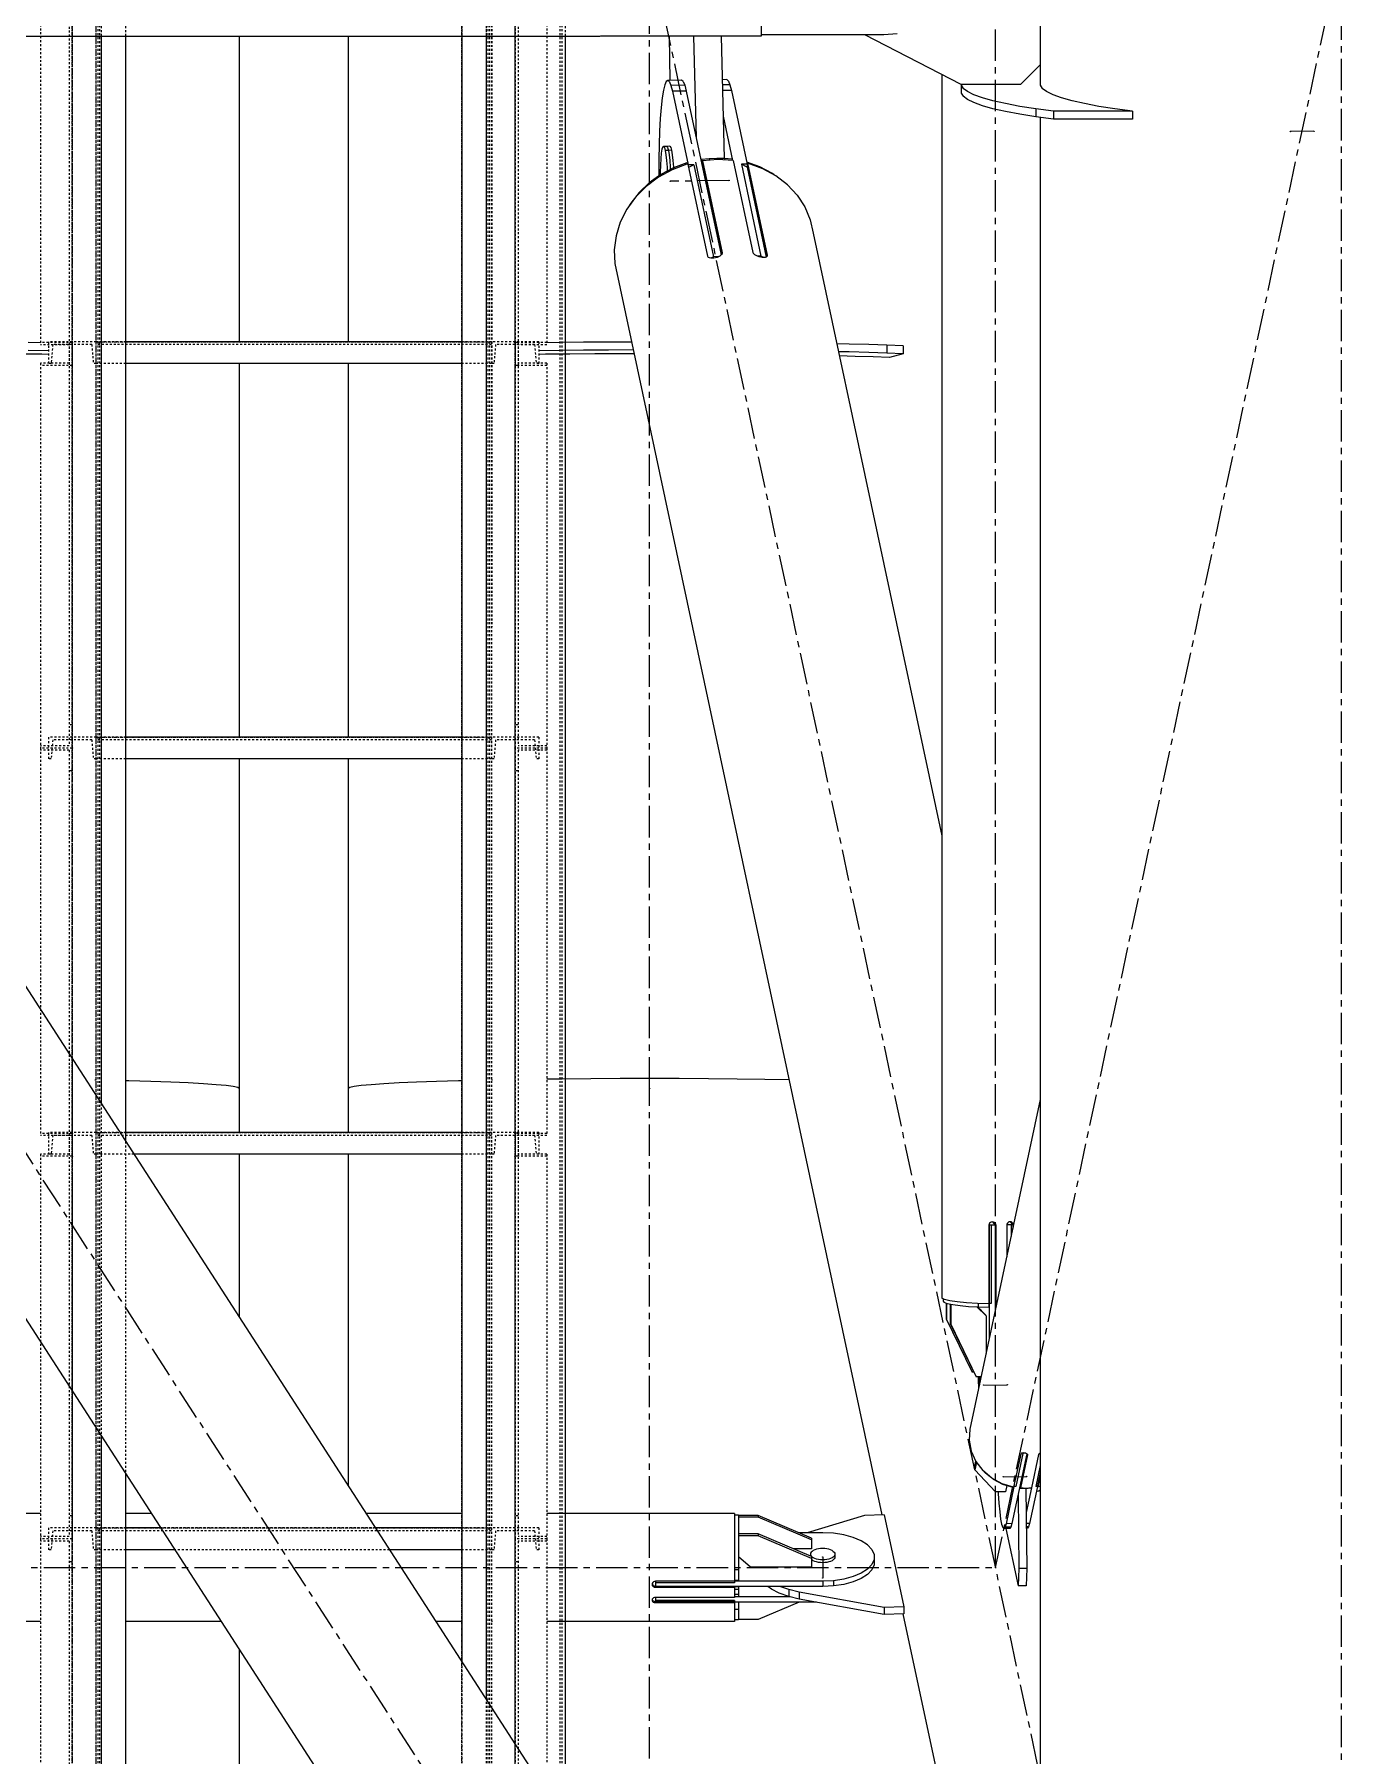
# Model space of a CAD drawing. Header units: millimetres. Extents: x 5143 to 30813, y 232 to 21408.
# Drawn here: x 12039.4 to 12370, y 6262.7 to 6698 of the extents above; entities that cross this region are included whole.
import ezdxf

# ---------------------------------------------------------------- set-up
doc = ezdxf.new("R2010")
doc.units = ezdxf.units.MM
doc.header["$LTSCALE"] = 0.25
for name, pattern in [('CENTER', [50.8, 31.75, -6.35, 6.35, -6.35]), ('XKITLINE00', [0]), ('XKITLINE02', [4, 2, -2]), ('XKITLINE03', [6, 3, -1, 1, -1])]:
    doc.linetypes.add(name, pattern=pattern)

msp = doc.modelspace()

# ---------------------------------------------------------------- linework, layer by layer
at = {"color": 8, "linetype": 'CENTER'}
for p, q in [((12195, 6431.43), (12195, 8100.54)), ((12370, 5629.8), (12370, 7286.23)), ((12282.5, 6310.27), (12282.5, 7130.27)), ((12370, 5900.27), (11840, 6720.27)), ((12370, 5900.27), (12195, 6720.27)), ((12282.5, 6310.27), (12370, 6720.27)), ((12362.99, 6673.49), (12357.02, 6673.42)), ((12215.11, 6661.04), (12200.2, 6660.85)), ((12195, 4763.35), (12195, 6431.43)), ((12279.51, 6356.42), (12285.48, 6356.49)), ((12284.42, 6333.24), (12290.39, 6333.32)), ((12238.78, 6312.93), (12238.78, 6307.62)), ((11927.5, 6310.27), (12282.5, 6310.27))]:
    msp.add_line(p, q, dxfattribs=at)
at = {"color": 1, "linetype": 'XKITLINE03'}
for p, q in [((12049.01, 6234.33), (12049, 7919.31)), ((12055, 7919.31), (12055, 6234.33)), ((12147.48, 6234.33), (12147.48, 7919.31)), ((12160.98, 6234.33), (12160.98, 7919.31)), ((12049, 6717.52), (12049, 6620.07)), ((12160.98, 6620.07), (12160.98, 6717.52)), ((12055, 6620.27), (12154.98, 6620.27)), ((12055, 6620.27), (12055, 6620.27)), ((12154.98, 6620.27), (12154.98, 6620.27)), ((12049, 6614.26), (12049, 6517.52)), ((12160.98, 6517.52), (12160.98, 6614.26)), ((12049, 6517.52), (12049, 6420.07)), ((12055, 6520.27), (12154.98, 6520.27)), ((12055, 6520.27), (12055, 6520.27)), ((12154.98, 6520.27), (12154.98, 6520.27)), ((12160.98, 6420.07), (12160.98, 6517.52)), ((12055, 6420.27), (12154.98, 6420.27)), ((12055, 6420.27), (12055, 6420.27)), ((12154.98, 6420.27), (12154.98, 6420.27)), ((12049, 6414.26), (12049, 6317.52)), ((12160.98, 6317.52), (12160.98, 6414.26)), ((12055, 6320.27), (12154.98, 6320.27)), ((12055, 6320.27), (12055, 6320.27)), ((12154.98, 6320.27), (12154.98, 6320.27)), ((12049, 6317.52), (12049, 6220.07)), ((12160.98, 6220.07), (12160.98, 6317.52))]:
    msp.add_line(p, q, dxfattribs=at)
at = {"color": 3, "linetype": 'XKITLINE02'}
for p, q in [((12054.92, 7919.31), (12054.93, 6234.33)), ((12055, 7919.31), (12055, 6234.33)), ((12055.45, 7919.31), (12055.46, 6234.33)), ((12055.85, 7919.31), (12055.85, 6234.33)), ((12147.48, 7919.31), (12147.48, 6234.33)), ((12153.68, 7919.31), (12153.68, 6234.33)), ((12154.13, 7919.31), (12154.13, 6234.33)), ((12154.53, 7919.31), (12154.53, 6234.33)), ((12154.98, 7919.31), (12154.98, 6234.33)), ((12155.07, 7919.31), (12155.06, 6234.33)), ((12172.3, 7919.31), (12172.3, 6234.33)), ((12172.83, 7919.31), (12172.83, 6234.33)), ((12056.31, 6743.1), (12056.31, 6697.45)), ((12062.5, 6743.1), (12062.5, 6697.45)), ((12147.48, 6743.1), (12147.48, 6697.45)), ((12153.68, 6743.1), (12153.68, 6697.45)), ((12173.68, 6743.1), (12173.68, 6697.45)), ((12041, 6717.52), (12041, 6619.49)), ((12048.2, 6716.94), (12048.2, 6614.27)), ((12049, 6717.52), (12049, 6614.27)), ((12160.98, 6717.52), (12160.98, 6614.27)), ((12161.78, 6716.94), (12161.78, 6614.27)), ((12168.98, 6717.52), (12168.98, 6619.49)), ((12049, 6699.41), (12049, 6620.07)), ((12049, 6620.07), (12041, 6620.07)), ((12048.2, 6619.49), (12041, 6619.49)), ((12043, 6620.27), (12043, 6614.77)), ((12055, 6620.27), (12043, 6620.27)), ((12043, 6620.27), (12043, 6614.77)), ((12044.07, 6619.57), (12043.68, 6614.77)), ((12044.07, 6619.57), (12043.68, 6614.77)), ((12053.94, 6619.57), (12044.07, 6619.57)), ((12049, 6620.09), (12048.2, 6620.09)), ((12048.2, 6620.09), (12048.2, 6518.11)), ((12049, 6620.09), (12049, 6517.52)), ((12053.94, 6619.57), (12054.32, 6614.77)), ((12053.94, 6619.57), (12054.32, 6614.77)), ((12055, 6620.27), (12055, 6614.77)), ((12062.5, 6620.27), (12055, 6620.27)), ((12055, 6620.27), (12055, 6614.77)), ((12055, 6620.27), (12055, 6614.77)), ((12154.98, 6619.57), (12055, 6619.57)), ((12154.98, 6620.27), (12147.48, 6620.27)), ((12154.98, 6620.27), (12154.98, 6614.77)), ((12154.98, 6620.27), (12154.98, 6614.77)), ((12166.98, 6620.27), (12154.98, 6620.27)), ((12154.98, 6620.27), (12154.98, 6614.77)), ((12156.05, 6619.57), (12155.66, 6614.77)), ((12156.05, 6619.57), (12155.66, 6614.77)), ((12165.92, 6619.57), (12156.05, 6619.57)), ((12160.98, 6620.09), (12160.98, 6517.52)), ((12161.78, 6620.09), (12160.98, 6620.09)), ((12168.98, 6620.07), (12160.98, 6620.07)), ((12161.78, 6620.09), (12161.78, 6518.11)), ((12168.98, 6619.49), (12161.78, 6619.49)), ((12165.92, 6619.57), (12166.3, 6614.77)), ((12165.92, 6619.57), (12166.3, 6614.77)), ((12166.98, 6620.27), (12166.98, 6614.77)), ((12166.98, 6620.27), (12166.98, 6614.77)), ((12048.2, 6614.84), (12041, 6614.84)), ((12041, 6614.84), (12041, 6517.52)), ((12049, 6614.26), (12041, 6614.26)), ((12043.68, 6614.77), (12043, 6614.77)), ((12049, 6614.27), (12048.2, 6614.27)), ((12055, 6614.77), (12054.32, 6614.77)), ((12062.5, 6614.77), (12055, 6614.77)), ((12154.98, 6614.77), (12147.48, 6614.77)), ((12155.66, 6614.77), (12154.98, 6614.77)), ((12161.78, 6614.27), (12160.98, 6614.27)), ((12168.98, 6614.26), (12160.98, 6614.26)), ((12168.98, 6614.84), (12161.78, 6614.84)), ((12166.98, 6614.77), (12166.3, 6614.77)), ((12168.98, 6614.84), (12168.98, 6517.52)), ((12049, 6523.35), (12048.2, 6523.35)), ((12161.78, 6523.35), (12160.98, 6523.35)), ((12048.2, 6518.11), (12041, 6518.11)), ((12049, 6517.52), (12041, 6517.52)), ((12041, 6517.52), (12041, 6419.49)), ((12049, 6517.52), (12041, 6517.52)), ((12048.2, 6516.94), (12041, 6516.94)), ((12043, 6520.27), (12043, 6514.77)), ((12055, 6520.27), (12043, 6520.27)), ((12043, 6520.27), (12043, 6514.77)), ((12044.07, 6519.57), (12043.68, 6514.77)), ((12044.07, 6519.57), (12043.68, 6514.77)), ((12053.94, 6519.57), (12044.07, 6519.57)), ((12048.2, 6516.94), (12048.2, 6414.27)), ((12049, 6520.27), (12049, 6517.52)), ((12049, 6517.52), (12049, 6414.27)), ((12053.94, 6519.57), (12054.32, 6514.77)), ((12053.94, 6519.57), (12054.32, 6514.77)), ((12055, 6520.27), (12055, 6514.77)), ((12062.5, 6520.27), (12055, 6520.27)), ((12055, 6520.27), (12055, 6514.77)), ((12055, 6520.27), (12055, 6514.77)), ((12154.98, 6519.57), (12055, 6519.57)), ((12154.98, 6520.27), (12147.48, 6520.27)), ((12154.98, 6520.27), (12154.98, 6514.77)), ((12154.98, 6520.27), (12154.98, 6514.77)), ((12166.98, 6520.27), (12154.98, 6520.27)), ((12154.98, 6520.27), (12154.98, 6514.77)), ((12156.05, 6519.57), (12155.66, 6514.77)), ((12156.05, 6519.57), (12155.66, 6514.77)), ((12165.92, 6519.57), (12156.05, 6519.57)), ((12168.98, 6517.52), (12160.98, 6517.52)), ((12160.98, 6517.52), (12160.98, 6414.27)), ((12168.98, 6517.52), (12160.98, 6517.52)), ((12168.98, 6518.11), (12161.78, 6518.11)), ((12161.78, 6516.94), (12161.78, 6414.27)), ((12168.98, 6516.94), (12161.78, 6516.94)), ((12165.92, 6519.57), (12166.3, 6514.77)), ((12165.92, 6519.57), (12166.3, 6514.77)), ((12166.98, 6520.27), (12166.98, 6514.77)), ((12166.98, 6520.27), (12166.98, 6514.77)), ((12168.98, 6517.52), (12168.98, 6419.49)), ((12043.68, 6514.77), (12043, 6514.77)), ((12055, 6514.77), (12054.32, 6514.77)), ((12062.5, 6514.77), (12055, 6514.77)), ((12154.98, 6514.77), (12147.48, 6514.77)), ((12155.66, 6514.77), (12154.98, 6514.77)), ((12166.98, 6514.77), (12166.3, 6514.77)), ((12049, 6511.72), (12048.2, 6511.72)), ((12161.78, 6511.72), (12160.98, 6511.72)), ((12049, 6438.9), (12049, 6420.07)), ((12056.31, 6427.6), (12056.31, 6343.61)), ((12049, 6420.07), (12041, 6420.07)), ((12048.2, 6419.49), (12041, 6419.49)), ((12043, 6420.27), (12043, 6414.77)), ((12055, 6420.27), (12043, 6420.27)), ((12043, 6420.27), (12043, 6414.77)), ((12044.07, 6419.57), (12043.68, 6414.77)), ((12044.07, 6419.57), (12043.68, 6414.77)), ((12053.94, 6419.57), (12044.07, 6419.57)), ((12049, 6420.09), (12048.2, 6420.09)), ((12048.2, 6420.09), (12048.2, 6318.11)), ((12049, 6420.09), (12049, 6317.52)), ((12053.94, 6419.57), (12054.32, 6414.77)), ((12053.94, 6419.57), (12054.32, 6414.77)), ((12055, 6420.27), (12055, 6414.77)), ((12062.5, 6420.27), (12055, 6420.27)), ((12055, 6420.27), (12055, 6414.77)), ((12055, 6420.27), (12055, 6414.77)), ((12154.98, 6419.57), (12055, 6419.57)), ((12062.5, 6418.01), (12062.5, 6334.02)), ((12154.98, 6420.27), (12147.48, 6420.27)), ((12154.98, 6420.27), (12154.98, 6414.77)), ((12154.98, 6420.27), (12154.98, 6414.77)), ((12166.98, 6420.27), (12154.98, 6420.27)), ((12154.98, 6420.27), (12154.98, 6414.77)), ((12156.05, 6419.57), (12155.66, 6414.77)), ((12156.05, 6419.57), (12155.66, 6414.77)), ((12165.92, 6419.57), (12156.05, 6419.57)), ((12160.98, 6420.09), (12160.98, 6317.52)), ((12161.78, 6420.09), (12160.98, 6420.09)), ((12168.98, 6420.07), (12160.98, 6420.07)), ((12161.78, 6420.09), (12161.78, 6318.11)), ((12168.98, 6419.49), (12161.78, 6419.49)), ((12165.92, 6419.57), (12166.3, 6414.77)), ((12165.92, 6419.57), (12166.3, 6414.77)), ((12166.98, 6420.27), (12166.98, 6414.77)), ((12166.98, 6420.27), (12166.98, 6414.77)), ((12048.2, 6414.84), (12041, 6414.84)), ((12041, 6414.84), (12041, 6317.52)), ((12049, 6414.26), (12041, 6414.26)), ((12043.68, 6414.77), (12043, 6414.77)), ((12049, 6414.27), (12048.2, 6414.27)), ((12055, 6414.77), (12054.32, 6414.77)), ((12064.6, 6414.77), (12055, 6414.77)), ((12154.98, 6414.77), (12147.48, 6414.77)), ((12155.66, 6414.77), (12154.98, 6414.77)), ((12161.78, 6414.27), (12160.98, 6414.27)), ((12168.98, 6414.26), (12160.98, 6414.26)), ((12168.98, 6414.84), (12161.78, 6414.84)), ((12166.98, 6414.77), (12166.3, 6414.77)), ((12168.98, 6414.84), (12168.98, 6317.52)), ((12049, 6408.53), (12049, 6317.52)), ((12043, 6320.27), (12043, 6314.77)), ((12055, 6320.27), (12043, 6320.27)), ((12043, 6320.27), (12043, 6314.77)), ((12049, 6323.35), (12048.2, 6323.35)), ((12055, 6320.27), (12055, 6314.77)), ((12062.5, 6320.27), (12055, 6320.27)), ((12055, 6320.27), (12055, 6314.77)), ((12055, 6320.27), (12055, 6314.77)), ((12125.67, 6320.27), (12071.39, 6320.27)), ((12154.98, 6320.27), (12147.48, 6320.27)), ((12154.98, 6320.27), (12154.98, 6314.77)), ((12154.98, 6320.27), (12154.98, 6314.77)), ((12166.98, 6320.27), (12154.98, 6320.27)), ((12154.98, 6320.27), (12154.98, 6314.77)), ((12161.78, 6323.35), (12160.98, 6323.35)), ((12166.98, 6320.27), (12166.98, 6314.77)), ((12166.98, 6320.27), (12166.98, 6314.77)), ((12048.2, 6318.11), (12041, 6318.11)), ((12041, 6317.52), (12041, 6234.33)), ((12049, 6317.52), (12041, 6317.52)), ((12049, 6317.52), (12041, 6317.52)), ((12048.2, 6316.94), (12041, 6316.94)), ((12044.07, 6319.57), (12043.68, 6314.77)), ((12044.07, 6319.57), (12043.68, 6314.77)), ((12053.94, 6319.57), (12044.07, 6319.57)), ((12048.2, 6316.94), (12048.2, 6217.17)), ((12049, 6317.52), (12049, 6234.33)), ((12053.94, 6319.57), (12054.32, 6314.77)), ((12053.94, 6319.57), (12054.32, 6314.77)), ((12154.98, 6319.57), (12055, 6319.57)), ((12156.05, 6319.57), (12155.66, 6314.77)), ((12156.05, 6319.57), (12155.66, 6314.77)), ((12165.92, 6319.57), (12156.05, 6319.57)), ((12160.98, 6317.52), (12160.98, 6214.27)), ((12168.98, 6317.52), (12160.98, 6317.52)), ((12168.98, 6317.52), (12160.98, 6317.52)), ((12168.98, 6318.11), (12161.78, 6318.11)), ((12161.78, 6316.94), (12161.78, 6214.27)), ((12168.98, 6316.94), (12161.78, 6316.94)), ((12165.92, 6319.57), (12166.3, 6314.77)), ((12165.92, 6319.57), (12166.3, 6314.77)), ((12168.98, 6317.52), (12168.98, 6219.49)), ((12043.68, 6314.77), (12043, 6314.77)), ((12049, 6311.72), (12048.2, 6311.72)), ((12055, 6314.77), (12054.32, 6314.77)), ((12062.5, 6314.77), (12055, 6314.77)), ((12129.23, 6314.77), (12074.94, 6314.77)), ((12154.98, 6314.77), (12147.48, 6314.77)), ((12155.66, 6314.77), (12154.98, 6314.77)), ((12161.78, 6311.72), (12160.98, 6311.72)), ((12166.98, 6314.77), (12166.3, 6314.77))]:
    msp.add_line(p, q, dxfattribs=at)
at = {"color": 8, "linetype": 'XKITLINE00'}
for p, q in [((12293.8, 6748.43), (12293.8, 6690.26)), ((12223.2, 6725.29), (12223.2, 6697.54)), ((12182.19, 6697.45), (12027.8, 6697.45)), ((12091.2, 6697.45), (12091.2, 6620.27)), ((12118.8, 6697.45), (12118.8, 6620.27)), ((12182.36, 6697.48), (12182.19, 6697.45)), ((12182.6, 6697.51), (12182.36, 6697.48)), ((12182.89, 6697.53), (12182.6, 6697.51)), ((12182.89, 6697.51), (12182.6, 6697.51)), ((12183.2, 6697.54), (12182.89, 6697.53)), ((12183.2, 6697.51), (12182.89, 6697.51)), ((12183.2, 6697.54), (12183.2, 6697.51)), ((12223.2, 6697.54), (12183.2, 6697.54)), ((12223.2, 6697.51), (12183.2, 6697.51)), ((12199.92, 6697.51), (12200.1, 6686.36)), ((12206.1, 6697.51), (12206.78, 6671.87)), ((12213.07, 6697.51), (12213.88, 6666.61)), ((12254.2, 6697.88), (12223.2, 6697.88)), ((12223.2, 6697.54), (12223.2, 6697.51)), ((12273.8, 6685.3), (12249.43, 6697.88)), ((12257.64, 6698.15), (12254.2, 6697.88)), ((12293.8, 6690.26), (12288.8, 6685.3)), ((12293.8, 6690.26), (12293.8, 6685.1)), ((12199.21, 6686.11), (12198.83, 6685.28)), ((12199.6, 6686.36), (12199.21, 6686.11)), ((12203.09, 6686.4), (12199.6, 6686.36)), ((12200, 6686.02), (12199.6, 6686.36)), ((12200, 6686.02), (12200.4, 6685.09)), ((12203.48, 6686.06), (12203.09, 6686.4)), ((12203.48, 6686.06), (12203.88, 6685.14)), ((12214.52, 6686.55), (12213.36, 6686.53)), ((12214.92, 6686.21), (12214.52, 6686.55)), ((12214.92, 6686.21), (12215.32, 6685.28)), ((12268.92, 6687.82), (12268.92, 6378.42)), ((12293.8, 6686.02), (12293.76, 6685.97)), ((12293.76, 6685.97), (12293.76, 6685.15)), ((12198.17, 6681.95), (12197.89, 6679.54)), ((12198.48, 6683.88), (12198.17, 6681.95)), ((12198.83, 6685.28), (12198.48, 6683.88)), ((12203.88, 6685.14), (12200.4, 6685.09)), ((12200.4, 6685.09), (12200.79, 6683.61)), ((12204.27, 6683.65), (12200.79, 6683.61)), ((12200.79, 6683.61), (12204.76, 6665)), ((12203.88, 6685.14), (12204.27, 6683.65)), ((12204.27, 6683.65), (12213.11, 6642.22)), ((12215.32, 6685.28), (12213.39, 6685.26)), ((12215.7, 6683.8), (12213.43, 6683.77)), ((12215.32, 6685.28), (12215.7, 6683.8)), ((12215.7, 6683.8), (12219.67, 6665.19)), ((12273.76, 6685.32), (12273.76, 6685.15)), ((12273.76, 6685.15), (12274.31, 6684.33)), ((12273.76, 6685.15), (12273.76, 6683.16)), ((12273.76, 6683.16), (12274.31, 6682.34)), ((12288.8, 6685.3), (12273.8, 6685.3)), ((12275.4, 6683.52), (12274.31, 6684.33)), ((12275.4, 6681.53), (12274.31, 6682.34)), ((12277.03, 6682.72), (12275.4, 6683.52)), ((12277.03, 6680.74), (12275.4, 6681.53)), ((12279.18, 6681.95), (12277.03, 6682.72)), ((12281.83, 6681.2), (12279.18, 6681.95)), ((12293.76, 6685.15), (12294.31, 6684.33)), ((12295.4, 6683.52), (12294.31, 6684.33)), ((12297.03, 6682.72), (12295.4, 6683.52)), ((12299.18, 6681.95), (12297.03, 6682.72)), ((12301.83, 6681.2), (12299.18, 6681.95)), ((12197.89, 6679.54), (12197.67, 6676.71)), ((12213.6, 6677.29), (12215.98, 6666.13)), ((12279.18, 6679.96), (12277.03, 6680.74)), ((12281.83, 6679.21), (12279.18, 6679.96)), ((12284.98, 6680.48), (12281.83, 6681.2)), ((12284.98, 6678.49), (12281.83, 6679.21)), ((12288.59, 6679.8), (12284.98, 6680.48)), ((12288.59, 6677.81), (12284.98, 6678.49)), ((12292.65, 6679.16), (12288.59, 6679.8)), ((12292.65, 6677.17), (12288.59, 6677.81)), ((12297.11, 6678.56), (12292.65, 6679.16)), ((12292.65, 6679.16), (12292.65, 6677.17)), ((12297.11, 6676.58), (12292.65, 6677.17)), ((12317.11, 6678.56), (12297.11, 6678.56)), ((12297.11, 6678.56), (12297.11, 6676.58)), ((12304.98, 6680.48), (12301.83, 6681.2)), ((12308.59, 6679.8), (12304.98, 6680.48)), ((12312.65, 6679.16), (12308.59, 6679.8)), ((12317.11, 6678.56), (12312.65, 6679.16)), ((12317.11, 6678.56), (12317.11, 6676.58)), ((12197.49, 6673.52), (12197.38, 6670.06)), ((12197.67, 6676.71), (12197.49, 6673.52)), ((12293.8, 6677.02), (12293.8, 6105.29)), ((12317.11, 6676.58), (12297.11, 6676.58)), ((12197.38, 6670.06), (12197.33, 6666.41)), ((12198.13, 6668.93), (12197.96, 6667.94)), ((12198.32, 6669.52), (12198.13, 6668.93)), ((12198.53, 6669.67), (12198.32, 6669.52)), ((12199.32, 6669.68), (12198.53, 6669.67)), ((12198.53, 6669.67), (12198.74, 6669.38)), ((12198.74, 6669.38), (12198.94, 6668.66)), ((12199.74, 6668.67), (12198.94, 6668.66)), ((12198.94, 6668.66), (12199.13, 6667.55)), ((12200.12, 6669.69), (12199.32, 6669.68)), ((12199.32, 6669.68), (12199.54, 6669.39)), ((12199.32, 6669.68), (12199.54, 6669.39)), ((12199.54, 6669.39), (12199.74, 6668.67)), ((12199.54, 6669.39), (12199.74, 6668.67)), ((12200.53, 6668.68), (12199.74, 6668.67)), ((12199.74, 6668.67), (12199.93, 6667.56)), ((12199.74, 6668.67), (12199.93, 6667.56)), ((12200.12, 6669.69), (12200.33, 6669.4)), ((12200.33, 6669.4), (12200.53, 6668.68)), ((12200.53, 6668.68), (12200.72, 6667.57)), ((12197.33, 6666.41), (12197.34, 6662.66)), ((12197.73, 6664.95), (12197.68, 6663.1)), ((12197.83, 6666.59), (12197.73, 6664.95)), ((12197.96, 6667.94), (12197.83, 6666.59)), ((12201.02, 6664.23), (12197.83, 6662.54)), ((12199.13, 6667.55), (12199.29, 6666.1)), ((12199.29, 6666.1), (12199.42, 6664.39)), ((12199.42, 6664.39), (12199.46, 6663.4)), ((12199.93, 6667.56), (12200.09, 6666.11)), ((12199.93, 6667.56), (12200.09, 6666.11)), ((12200.09, 6666.11), (12200.21, 6664.4)), ((12200.09, 6666.11), (12200.21, 6664.4)), ((12200.21, 6664.4), (12200.24, 6663.81)), ((12200.21, 6664.4), (12200.24, 6663.81)), ((12204.41, 6665.14), (12200.69, 6663.74)), ((12200.72, 6667.57), (12200.88, 6666.12)), ((12200.88, 6666.12), (12201.01, 6664.41)), ((12201.01, 6664.41), (12201.02, 6664.23)), ((12204.44, 6665.49), (12201.02, 6664.23)), ((12201.02, 6664.23), (12201.09, 6663.89)), ((12204.66, 6665.19), (12204.41, 6665.14)), ((12204.44, 6665.49), (12204.51, 6665.16)), ((12204.66, 6665.19), (12209.63, 6641.94)), ((12204.76, 6665), (12204.75, 6664.81)), ((12206.22, 6665.02), (12204.76, 6665)), ((12206.22, 6665.02), (12204.85, 6664.32)), ((12206.22, 6665.02), (12211.18, 6641.77)), ((12208.15, 6666.32), (12208.12, 6665.59)), ((12210.09, 6666.56), (12208.15, 6666.32)), ((12208.15, 6666.32), (12208.35, 6665.39)), ((12208.35, 6665.39), (12208.32, 6664.66)), ((12208.38, 6666.02), (12208.33, 6664.96)), ((12208.33, 6664.96), (12213.17, 6642.29)), ((12212.27, 6666.34), (12208.38, 6666.02)), ((12208.38, 6666.02), (12213.34, 6642.76)), ((12212.04, 6666.65), (12210.09, 6666.56)), ((12210.09, 6666.56), (12210.18, 6666.17)), ((12213.98, 6666.61), (12212.04, 6666.65)), ((12216.13, 6666.12), (12212.27, 6666.34)), ((12213.98, 6666.61), (12214.06, 6666.24)), ((12215.91, 6666.42), (12213.98, 6666.61)), ((12215.91, 6666.42), (12215.97, 6666.13)), ((12216.13, 6666.12), (12221.09, 6642.86)), ((12219.67, 6665.19), (12218.21, 6665.18)), ((12218.21, 6665.18), (12223.17, 6641.92)), ((12219.64, 6664.44), (12218.21, 6665.18)), ((12222.86, 6664.51), (12219.57, 6665.68)), ((12219.67, 6665.19), (12219.64, 6664.44)), ((12219.64, 6664.44), (12224.49, 6641.7)), ((12219.67, 6665.14), (12219.75, 6664.75)), ((12219.75, 6664.75), (12219.72, 6664.05)), ((12219.78, 6665.39), (12219.73, 6664.3)), ((12219.73, 6664.3), (12224.55, 6641.74)), ((12219.78, 6665.39), (12224.74, 6642.14)), ((12220.02, 6665.34), (12219.78, 6665.39)), ((12223.63, 6664.03), (12220.02, 6665.34)), ((12225.92, 6662.9), (12222.86, 6664.51)), ((12222.86, 6664.51), (12222.91, 6664.29)), ((12194.92, 6660.47), (12192.37, 6658.05)), ((12197.24, 6661.85), (12194.13, 6659.52)), ((12197.83, 6662.54), (12194.92, 6660.47)), ((12200.69, 6663.74), (12197.24, 6661.85)), ((12197.34, 6662.66), (12197.35, 6662.2)), ((12197.68, 6663.1), (12197.68, 6662.43)), ((12226.93, 6662.23), (12223.63, 6664.03)), ((12226.53, 6662.45), (12225.92, 6662.9)), ((12229.84, 6659.98), (12226.93, 6662.23)), ((12229.84, 6659.98), (12232.3, 6657.33)), ((12191.44, 6656.81), (12189.24, 6653.77)), ((12192.37, 6658.05), (12190.23, 6655.34)), ((12194.13, 6659.52), (12191.44, 6656.81)), ((12232.3, 6657.33), (12234.24, 6654.35)), ((12189.24, 6653.77), (12187.58, 6650.5)), ((12190.23, 6655.34), (12189.7, 6654.42)), ((12234.24, 6654.35), (12235.62, 6651.11)), ((12235.62, 6651.11), (12236.4, 6647.69)), ((12186.51, 6647.05), (12186.05, 6643.53)), ((12187.58, 6650.5), (12186.51, 6647.05)), ((12236.4, 6647.69), (12268.92, 6495.31)), ((12236.4, 6647.69), (12236.41, 6647.4)), ((12186.05, 6643.53), (12186.21, 6640.02)), ((12213.24, 6642.36), (12213.05, 6642.15)), ((12213.31, 6642.53), (12213.24, 6642.36)), ((12213.33, 6642.57), (12213.31, 6642.53)), ((12213.34, 6642.76), (12213.33, 6642.57)), ((12221.09, 6642.86), (12221.18, 6642.67)), ((12221.18, 6642.67), (12221.22, 6642.63)), ((12221.22, 6642.63), (12221.36, 6642.46)), ((12221.61, 6642.26), (12221.36, 6642.46)), ((12186.21, 6640.02), (12253.74, 6323.6)), ((12209.63, 6641.94), (12209.71, 6641.76)), ((12209.89, 6641.61), (12209.71, 6641.76)), ((12210.15, 6641.5), (12209.89, 6641.61)), ((12210.47, 6641.43), (12210.15, 6641.5)), ((12210.84, 6641.4), (12210.47, 6641.43)), ((12211.18, 6641.77), (12210.51, 6641.42)), ((12211.25, 6641.43), (12210.84, 6641.4)), ((12212.5, 6641.79), (12211.18, 6641.77)), ((12211.67, 6641.5), (12211.25, 6641.43)), ((12212.08, 6641.61), (12211.67, 6641.5)), ((12212.45, 6641.76), (12212.08, 6641.61)), ((12212.78, 6641.95), (12212.45, 6641.76)), ((12213.05, 6642.15), (12212.78, 6641.95)), ((12221.92, 6642.06), (12221.61, 6642.26)), ((12222.29, 6641.89), (12221.92, 6642.06)), ((12223.17, 6641.92), (12222.25, 6641.91)), ((12222.69, 6641.75), (12222.29, 6641.89)), ((12223.1, 6641.64), (12222.69, 6641.75)), ((12223.5, 6641.58), (12223.1, 6641.64)), ((12223.86, 6641.57), (12223.17, 6641.92)), ((12223.87, 6641.57), (12223.5, 6641.58)), ((12224.2, 6641.6), (12223.87, 6641.57)), ((12224.46, 6641.68), (12224.2, 6641.6)), ((12224.64, 6641.8), (12224.46, 6641.68)), ((12224.74, 6641.95), (12224.64, 6641.8)), ((12224.74, 6642.14), (12224.74, 6641.95)), ((12041.28, 6617.09), (12035.12, 6617.15)), ((12041, 6620.02), (12037.86, 6620.06)), ((12043, 6617.99), (12037.86, 6618.06)), ((12043, 6617.07), (12041.28, 6617.09)), ((12172.13, 6618.06), (12166.98, 6617.99)), ((12168.71, 6617.09), (12166.98, 6617.07)), ((12174.87, 6617.15), (12168.71, 6617.09)), ((12172.13, 6620.06), (12168.98, 6620.02)), ((12178.29, 6620.13), (12172.13, 6620.06)), ((12178.29, 6618.13), (12172.13, 6618.06)), ((12181.17, 6617.2), (12174.87, 6617.15)), ((12184.59, 6620.17), (12178.29, 6620.13)), ((12184.59, 6618.17), (12178.29, 6618.13)), ((12187.57, 6617.23), (12181.17, 6617.2)), ((12190.44, 6620.2), (12184.59, 6620.17)), ((12190.86, 6618.2), (12184.59, 6618.17)), ((12191.07, 6617.24), (12187.57, 6617.23)), ((12245.51, 6619.68), (12242.31, 6619.76)), ((12245.51, 6617.68), (12242.74, 6617.75)), ((12247, 6616.57), (12242.97, 6616.69)), ((12250.42, 6619.55), (12245.51, 6619.68)), ((12250.42, 6617.55), (12245.51, 6617.68)), ((12251.54, 6616.42), (12247, 6616.57)), ((12254.96, 6619.4), (12250.42, 6619.55)), ((12254.96, 6617.4), (12250.42, 6617.55)), ((12255.67, 6616.26), (12251.54, 6616.42)), ((12259.09, 6619.23), (12254.96, 6619.4)), ((12254.96, 6619.4), (12254.96, 6617.4)), ((12259.09, 6617.23), (12254.96, 6617.4)), ((12259.09, 6617.23), (12255.67, 6616.26)), ((12259.09, 6619.23), (12259.09, 6617.23)), ((12091.2, 6614.77), (12091.2, 6520.27)), ((12118.8, 6614.77), (12118.8, 6520.27)), ((11986.35, 6535.83), (12262.11, 6109.19)), ((12091.2, 6514.77), (12091.2, 6431.43)), ((12118.8, 6514.77), (12118.8, 6431.43)), ((11947.88, 6511.36), (12223.64, 6084.72)), ((12055, 6433.54), (12054.72, 6433.55)), ((12155.27, 6433.55), (12154.98, 6433.54)), ((12172.88, 6433.81), (12168.98, 6433.77)), ((12180.13, 6433.87), (12172.88, 6433.81)), ((12187.53, 6433.91), (12180.13, 6433.87)), ((12195, 6433.92), (12187.53, 6433.91)), ((12202.46, 6433.91), (12195, 6433.92)), ((12209.86, 6433.87), (12202.46, 6433.91)), ((12217.12, 6433.81), (12209.86, 6433.87)), ((12224.16, 6433.73), (12217.12, 6433.81)), ((12230.25, 6433.63), (12224.16, 6433.73)), ((12063.34, 6433.35), (12062.5, 6433.37)), ((12068.88, 6433.19), (12063.34, 6433.35)), ((12073.9, 6433.01), (12068.88, 6433.19)), ((12073.9, 6433.01), (12068.88, 6433.19)), ((12078.35, 6432.81), (12073.9, 6433.01)), ((12078.35, 6432.81), (12073.9, 6433.01)), ((12082.2, 6432.6), (12078.35, 6432.81)), ((12082.2, 6432.6), (12078.35, 6432.81)), ((12085.39, 6432.38), (12082.2, 6432.6)), ((12085.39, 6432.38), (12082.2, 6432.6)), ((12087.91, 6432.15), (12085.39, 6432.38)), ((12087.91, 6432.15), (12085.39, 6432.38)), ((12089.73, 6431.91), (12087.91, 6432.15)), ((12089.73, 6431.91), (12087.91, 6432.15)), ((12090.83, 6431.67), (12089.73, 6431.91)), ((12090.83, 6431.67), (12089.73, 6431.91)), ((12091.2, 6431.43), (12090.83, 6431.67)), ((12091.2, 6431.43), (12090.83, 6431.67)), ((12091.2, 6431.43), (12091.2, 6420.27)), ((12119.16, 6431.67), (12118.8, 6431.43)), ((12119.16, 6431.67), (12118.8, 6431.43)), ((12118.8, 6431.43), (12118.8, 6420.27)), ((12120.26, 6431.91), (12119.16, 6431.67)), ((12120.26, 6431.91), (12119.16, 6431.67)), ((12122.08, 6432.15), (12120.26, 6431.91)), ((12122.08, 6432.15), (12120.26, 6431.91)), ((12124.6, 6432.38), (12122.08, 6432.15)), ((12124.6, 6432.38), (12122.08, 6432.15)), ((12127.79, 6432.6), (12124.6, 6432.38)), ((12127.79, 6432.6), (12124.6, 6432.38)), ((12131.64, 6432.81), (12127.79, 6432.6)), ((12131.64, 6432.81), (12127.79, 6432.6)), ((12136.09, 6433.01), (12131.64, 6432.81)), ((12136.09, 6433.01), (12131.64, 6432.81)), ((12141.11, 6433.19), (12136.09, 6433.01)), ((12141.11, 6433.19), (12136.09, 6433.01)), ((12146.65, 6433.35), (12141.11, 6433.19)), ((12147.48, 6433.37), (12146.65, 6433.35)), ((12293.8, 6428.61), (12276, 6345.24)), ((12091.2, 6414.77), (12091.2, 6373.62)), ((12118.8, 6414.77), (12118.8, 6330.92)), ((12280.88, 6397.09), (12280.81, 6396.83)), ((12280.81, 6396.83), (12280.81, 6376.97)), ((12280.84, 6396.92), (12280.87, 6396.88)), ((12281.34, 6396.86), (12280.87, 6396.88)), ((12280.87, 6396.88), (12280.87, 6377.03)), ((12280.98, 6397.32), (12280.88, 6397.09)), ((12281.17, 6397.51), (12280.98, 6397.32)), ((12281.41, 6397.63), (12281.17, 6397.51)), ((12282.38, 6396.87), (12281.34, 6396.86)), ((12281.34, 6396.86), (12281.34, 6377)), ((12281.67, 6397.67), (12281.41, 6397.63)), ((12281.93, 6397.63), (12281.67, 6397.67)), ((12281.68, 6397.67), (12282.38, 6396.87)), ((12282.17, 6397.51), (12281.93, 6397.63)), ((12282.36, 6397.32), (12282.17, 6397.51)), ((12282.31, 6397.38), (12282.42, 6397.16)), ((12282.36, 6397.32), (12282.48, 6397.09)), ((12282.38, 6396.87), (12282.38, 6375.14)), ((12282.42, 6397.16), (12282.46, 6396.9)), ((12282.42, 6397.16), (12282.48, 6397.09)), ((12282.46, 6396.9), (12282.46, 6377.04)), ((12282.46, 6396.9), (12282.53, 6396.83)), ((12282.48, 6397.09), (12282.53, 6396.83)), ((12282.53, 6396.83), (12282.53, 6376.97)), ((12285.35, 6397.12), (12285.31, 6396.86)), ((12285.31, 6396.86), (12285.31, 6388.85)), ((12285.33, 6396.96), (12285.37, 6396.91)), ((12285.47, 6397.36), (12285.35, 6397.12)), ((12286.41, 6396.92), (12285.37, 6396.91)), ((12285.37, 6396.91), (12285.37, 6389.12)), ((12285.65, 6397.55), (12285.47, 6397.36)), ((12285.89, 6397.68), (12285.65, 6397.55)), ((12286.15, 6397.73), (12285.89, 6397.68)), ((12286.4, 6397.69), (12286.15, 6397.73)), ((12286.15, 6397.73), (12286.83, 6396.96)), ((12286.64, 6397.58), (12286.4, 6397.69)), ((12286.83, 6396.96), (12286.41, 6396.92)), ((12286.41, 6396.92), (12286.41, 6394)), ((12286.8, 6397.42), (12286.64, 6397.58)), ((12286.77, 6397.45), (12286.87, 6397.24)), ((12286.82, 6397.4), (12286.92, 6397.17)), ((12286.83, 6396.96), (12286.83, 6395.98)), ((12286.88, 6397.21), (12286.91, 6396.98)), ((12286.91, 6396.98), (12286.98, 6396.91)), ((12286.91, 6396.98), (12286.91, 6396.36)), ((12286.92, 6397.17), (12286.98, 6396.91)), ((12286.98, 6396.91), (12286.98, 6396.67)), ((12269.58, 6378.07), (12268.92, 6378.42)), ((12269.25, 6378.25), (12269.25, 6377.6)), ((12269.25, 6377.6), (12269.53, 6377.27)), ((12270.36, 6376.96), (12269.53, 6377.27)), ((12270.89, 6377.73), (12269.58, 6378.07)), ((12269.98, 6377.11), (12269.98, 6373.14)), ((12270.09, 6377.07), (12270.09, 6373.02)), ((12271.14, 6376.8), (12270.36, 6376.96)), ((12272.78, 6377.45), (12270.89, 6377.73)), ((12271.04, 6376.82), (12271.04, 6371.95)), ((12275.16, 6377.22), (12272.78, 6377.45)), ((12277.9, 6377.06), (12275.16, 6377.22)), ((12280.81, 6376.97), (12277.9, 6377.06)), ((12278.13, 6377.05), (12278.13, 6376.1)), ((12280.77, 6376.98), (12280.77, 6376.03)), ((12281.34, 6377), (12280.87, 6377.03)), ((12280.87, 6377.03), (12280.89, 6377)), ((12281.34, 6377), (12280.89, 6377)), ((12280.89, 6377), (12280.89, 6368.15)), ((12282.46, 6380.15), (12282.38, 6380.15)), ((12282.38, 6377.13), (12282.49, 6377.01)), ((12282.46, 6377.04), (12282.53, 6376.97)), ((12282.49, 6377.01), (12282.49, 6376.02)), ((12282.78, 6376.97), (12282.53, 6376.97)), ((12269.98, 6373.14), (12276.45, 6359.82)), ((12269.98, 6373.14), (12270.09, 6373.02)), ((12270.09, 6373.02), (12276.55, 6359.7)), ((12271.14, 6376.8), (12271.14, 6376.8)), ((12271.14, 6376.8), (12271.14, 6371.83)), ((12271.16, 6376.8), (12271.14, 6376.8)), ((12271.7, 6376.68), (12271.16, 6376.8)), ((12273.5, 6376.44), (12271.7, 6376.68)), ((12275.67, 6376.24), (12273.5, 6376.44)), ((12278.13, 6376.1), (12275.67, 6376.24)), ((12280.09, 6373.93), (12277.87, 6376.12)), ((12279.99, 6374.05), (12277.89, 6376.12)), ((12279.04, 6375.12), (12278.04, 6376.11)), ((12278.93, 6375.24), (12278.05, 6376.11)), ((12278.13, 6376.1), (12278.13, 6376.03)), ((12280.77, 6376.03), (12278.13, 6376.1)), ((12279.04, 6375.12), (12279.04, 6374.99)), ((12280.09, 6373.93), (12280.09, 6364.4)), ((12282.38, 6376.14), (12282.49, 6376.02)), ((12282.57, 6376.02), (12282.49, 6376.02)), ((12271.04, 6371.95), (12277.5, 6358.63)), ((12271.04, 6371.95), (12271.14, 6371.83)), ((12271.14, 6371.83), (12277.61, 6358.51)), ((12276.45, 6359.82), (12276.55, 6359.7)), ((12276.98, 6359.71), (12276.55, 6359.7)), ((12277.5, 6358.63), (12277.61, 6358.51)), ((12278.84, 6358.53), (12277.61, 6358.51)), ((12278.13, 6358.52), (12278.13, 6357.98)), ((12278.13, 6357.98), (12278.16, 6355.35)), ((12278.41, 6357.81), (12278.39, 6357.31)), ((12278.39, 6357.31), (12278.39, 6356.78)), ((12278.39, 6356.78), (12278.39, 6356.44)), ((12278.43, 6358.27), (12278.41, 6357.81)), ((12278.45, 6358.52), (12278.43, 6358.27)), ((12276, 6345.24), (12275.83, 6342.48)), ((12275.83, 6342.48), (12276.34, 6339.73)), ((12276.34, 6339.73), (12277.5, 6337.12)), ((12290.41, 6339.04), (12286.64, 6321.37)), ((12288.85, 6338.97), (12287.06, 6330.56)), ((12289.39, 6339.14), (12287.6, 6330.73)), ((12290.45, 6339.01), (12288.73, 6330.94)), ((12290.55, 6338.8), (12288.76, 6330.39)), ((12288.94, 6339.06), (12288.85, 6338.97)), ((12289.06, 6339.15), (12288.94, 6339.06)), ((12289.27, 6339.21), (12289.06, 6339.15)), ((12289.39, 6339.14), (12289.26, 6339.21)), ((12289.51, 6339.24), (12289.27, 6339.21)), ((12290.17, 6339.15), (12289.39, 6339.14)), ((12289.78, 6339.23), (12289.51, 6339.24)), ((12290.04, 6339.19), (12289.78, 6339.23)), ((12290.27, 6339.12), (12290.04, 6339.19)), ((12290.44, 6339.02), (12290.27, 6339.12)), ((12290.44, 6339.02), (12290.54, 6338.91)), ((12290.54, 6338.91), (12290.55, 6338.8)), ((12293.34, 6338.84), (12291.54, 6330.43)), ((12293.4, 6338.95), (12293.34, 6338.84)), ((12293.54, 6339.06), (12293.4, 6338.95)), ((12293.75, 6339.16), (12293.54, 6339.06)), ((12293.8, 6339.18), (12293.75, 6339.16)), ((12277.46, 6337.21), (12277.18, 6335.9)), ((12277.18, 6335.9), (12277.24, 6334.99)), ((12277.65, 6336.93), (12277.24, 6334.99)), ((12277.24, 6334.99), (12282.49, 6329.4)), ((12277.5, 6337.12), (12279.26, 6334.8)), ((12281.53, 6332.86), (12279.26, 6334.8)), ((12279.64, 6334.47), (12279.88, 6334.19)), ((12281.25, 6333.1), (12279.88, 6334.19)), ((12293.8, 6336.1), (12292.66, 6330.8)), ((12293.8, 6334.3), (12293.1, 6331.04)), ((12293.8, 6334.05), (12293.19, 6331.21)), ((12293.8, 6333.31), (12293.22, 6330.64)), ((12284.2, 6331.42), (12281.53, 6332.86)), ((12281.96, 6332.54), (12281.6, 6332.83)), ((12284.35, 6331.29), (12281.96, 6332.54)), ((12284.98, 6329.43), (12282.49, 6329.4)), ((12283.16, 6329.4), (12283.18, 6329.01)), ((12283.18, 6329.01), (12283.33, 6326.52)), ((12287.06, 6330.56), (12284.2, 6331.42)), ((12284.37, 6331.37), (12284.35, 6331.29)), ((12286.95, 6330.51), (12284.35, 6331.29)), ((12285.31, 6331), (12284.98, 6329.43)), ((12287.15, 6330.73), (12285.15, 6321.36)), ((12286.96, 6330.59), (12286.95, 6330.51)), ((12287.6, 6330.73), (12287.14, 6330.96)), ((12287.14, 6330.92), (12287.15, 6330.73)), ((12287.6, 6330.73), (12287.15, 6330.73)), ((12288.63, 6330.69), (12288.65, 6330.26)), ((12288.74, 6330.68), (12288.65, 6330.26)), ((12289.35, 6330.22), (12288.65, 6330.26)), ((12288.72, 6331.11), (12288.74, 6330.68)), ((12288.73, 6330.94), (12288.76, 6330.39)), ((12290.16, 6330.27), (12288.76, 6330.39)), ((12289.38, 6330.34), (12289.35, 6330.22)), ((12290.05, 6330.21), (12289.35, 6330.22)), ((12290.75, 6330.24), (12290.05, 6330.21)), ((12290.14, 6330.21), (12290.38, 6310.05)), ((12291.54, 6330.43), (12290.16, 6330.27)), ((12291.55, 6330.43), (12290.21, 6324.18)), ((12290.77, 6330.34), (12290.75, 6330.24)), ((12291.44, 6330.3), (12290.75, 6330.24)), ((12293.11, 6330.8), (12291.11, 6321.43)), ((12291.46, 6330.42), (12291.44, 6330.3)), ((12293.1, 6331.04), (12292.66, 6330.8)), ((12293.11, 6330.8), (12292.66, 6330.8)), ((12293.43, 6329.54), (12292.84, 6329.53)), ((12293.1, 6331.04), (12293.11, 6330.8)), ((12293.1, 6330.75), (12293.11, 6330.58)), ((12293.2, 6331), (12293.11, 6330.58)), ((12293.8, 6330.82), (12293.11, 6330.58)), ((12293.18, 6331.4), (12293.2, 6331)), ((12293.19, 6331.21), (12293.22, 6330.64)), ((12293.8, 6330.83), (12293.22, 6330.64)), ((12293.8, 6329.81), (12293.43, 6329.54)), ((12283.33, 6326.52), (12283.53, 6324.33)), ((12288.17, 6328.56), (12288.39, 6310.02)), ((12041, 6323.92), (11993.51, 6323.92)), ((12055, 6323.92), (12054.72, 6323.92)), ((12069.04, 6323.92), (12062.5, 6323.92)), ((12147.48, 6323.92), (12123.32, 6323.92)), ((12155.27, 6323.92), (12154.98, 6323.92)), ((12216.48, 6323.92), (12168.98, 6323.92)), ((12216.48, 6323.92), (12216.48, 6306.81)), ((12217.48, 6323.52), (12216.48, 6323.52)), ((12217.48, 6323.52), (12217.48, 6323.45)), ((12217.48, 6323.45), (12217.48, 6323.43)), ((12222.48, 6323.45), (12217.48, 6323.45)), ((12217.48, 6323.43), (12217.48, 6318.33)), ((12222.48, 6322.99), (12217.48, 6322.99)), ((12222.48, 6323.45), (12222.48, 6322.99)), ((12235.98, 6317.71), (12222.48, 6323.45)), ((12235.98, 6317.24), (12222.48, 6322.99)), ((12249.33, 6323.39), (12234.89, 6319.05)), ((12254.31, 6323.62), (12249.33, 6323.39)), ((12254.31, 6323.62), (12259.27, 6300.37)), ((12283.53, 6324.33), (12283.77, 6322.53)), ((12283.77, 6322.53), (12284.03, 6321.2)), ((12284.03, 6321.2), (12284.32, 6320.39)), ((12284.61, 6320.14), (12284.32, 6320.39)), ((12284.89, 6320.47), (12284.61, 6320.14)), ((12285.15, 6321.36), (12284.89, 6320.47)), ((12286.38, 6320.49), (12284.89, 6320.47)), ((12286.64, 6321.37), (12285.15, 6321.36)), ((12286.38, 6320.49), (12286.1, 6320.16)), ((12286.64, 6321.37), (12286.38, 6320.49)), ((12291.11, 6321.43), (12290.25, 6321.42)), ((12290.85, 6320.55), (12290.26, 6320.54)), ((12290.85, 6320.55), (12290.57, 6320.22)), ((12291.11, 6321.43), (12290.85, 6320.55)), ((12222.48, 6318.78), (12217.48, 6318.78)), ((12217.48, 6318.33), (12217.48, 6318.31)), ((12222.48, 6318.31), (12217.48, 6318.31)), ((12217.48, 6318.31), (12217.48, 6318.3)), ((12217.48, 6318.3), (12217.48, 6312.39)), ((12222.48, 6318.78), (12222.48, 6318.31)), ((12235.98, 6313.03), (12222.48, 6318.78)), ((12235.98, 6312.57), (12222.48, 6318.31)), ((12238.78, 6319.05), (12232.83, 6319.05)), ((12235.98, 6317.71), (12235.98, 6315.03)), ((12241.5, 6318.92), (12238.78, 6319.05)), ((12244.11, 6318.52), (12241.5, 6318.92)), ((12246.48, 6317.88), (12244.11, 6318.52)), ((12248.51, 6317.02), (12246.48, 6317.88)), ((12250.12, 6315.99), (12248.51, 6317.02)), ((12250.12, 6315.99), (12251.24, 6314.82)), ((12286.1, 6320.16), (12284.61, 6320.14)), ((12285.12, 6320.15), (12288.2, 6305.61)), ((12290.57, 6320.22), (12290.26, 6320.22)), ((12220.48, 6310.36), (12217.48, 6313.01)), ((12217.48, 6312.39), (12217.48, 6307)), ((12235.98, 6315.03), (12231.29, 6315.03)), ((12235.73, 6313.89), (12235.68, 6313.63)), ((12235.68, 6313.63), (12235.73, 6313.38)), ((12235.68, 6313.63), (12235.68, 6313.16)), ((12235.87, 6314.13), (12235.73, 6313.89)), ((12235.73, 6313.38), (12235.87, 6313.14)), ((12236.09, 6314.36), (12235.87, 6314.13)), ((12235.87, 6313.14), (12235.96, 6313.04)), ((12235.98, 6313.03), (12235.98, 6310.36)), ((12235.98, 6313.03), (12236.09, 6312.91)), ((12235.98, 6312.32), (12236.09, 6312.2)), ((12236.4, 6314.57), (12236.09, 6314.36)), ((12236.4, 6312.7), (12236.09, 6312.91)), ((12236.4, 6312), (12236.09, 6312.2)), ((12236.79, 6314.74), (12236.4, 6314.57)), ((12236.79, 6312.52), (12236.4, 6312.7)), ((12236.79, 6311.82), (12236.4, 6312)), ((12237.23, 6314.89), (12236.79, 6314.74)), ((12237.23, 6312.38), (12236.79, 6312.52)), ((12237.23, 6311.67), (12236.79, 6311.82)), ((12237.72, 6315), (12237.23, 6314.89)), ((12237.72, 6312.27), (12237.23, 6312.38)), ((12237.72, 6311.57), (12237.23, 6311.67)), ((12238.24, 6315.06), (12237.72, 6315)), ((12238.24, 6312.21), (12237.72, 6312.27)), ((12238.24, 6311.5), (12237.72, 6311.57)), ((12238.78, 6315.08), (12238.24, 6315.06)), ((12238.78, 6312.19), (12238.24, 6312.21)), ((12239.32, 6315.06), (12238.78, 6315.08)), ((12239.32, 6312.21), (12238.78, 6312.19)), ((12238.78, 6312.19), (12238.78, 6311.48)), ((12239.84, 6315), (12239.32, 6315.06)), ((12239.84, 6312.27), (12239.32, 6312.21)), ((12239.84, 6311.57), (12239.32, 6311.5)), ((12240.33, 6314.89), (12239.84, 6315)), ((12240.33, 6312.38), (12239.84, 6312.27)), ((12240.33, 6311.67), (12239.84, 6311.57)), ((12240.77, 6314.74), (12240.33, 6314.89)), ((12240.77, 6312.52), (12240.33, 6312.38)), ((12240.77, 6311.82), (12240.33, 6311.67)), ((12241.15, 6314.57), (12240.77, 6314.74)), ((12241.15, 6312.7), (12240.77, 6312.52)), ((12241.15, 6312), (12240.77, 6311.82)), ((12241.46, 6314.36), (12241.15, 6314.57)), ((12241.46, 6312.91), (12241.15, 6312.7)), ((12241.46, 6312.2), (12241.15, 6312)), ((12241.46, 6314.36), (12241.69, 6314.13)), ((12241.69, 6313.14), (12241.46, 6312.91)), ((12241.69, 6312.43), (12241.46, 6312.2)), ((12241.69, 6314.13), (12241.83, 6313.89)), ((12241.83, 6313.38), (12241.69, 6313.14)), ((12241.83, 6312.68), (12241.69, 6312.43)), ((12241.83, 6313.89), (12241.88, 6313.63)), ((12241.88, 6313.63), (12241.83, 6313.38)), ((12241.88, 6312.93), (12241.83, 6312.68)), ((12241.88, 6313.63), (12241.88, 6312.93)), ((12251.24, 6314.82), (12251.81, 6313.57)), ((12251.81, 6312.29), (12251.24, 6311.03)), ((12251.81, 6313.57), (12251.81, 6310.96)), ((12217.48, 6309.68), (12216.48, 6309.68)), ((12235.98, 6310.36), (12220.48, 6310.36)), ((12238.78, 6311.48), (12238.24, 6311.5)), ((12239.32, 6311.5), (12238.78, 6311.48)), ((12244.11, 6307.33), (12241.5, 6306.94)), ((12246.48, 6307.97), (12244.11, 6307.33)), ((12248.51, 6308.83), (12246.48, 6307.97)), ((12248.51, 6307.5), (12246.48, 6306.65)), ((12250.12, 6309.87), (12248.51, 6308.83)), ((12250.12, 6308.54), (12248.51, 6307.5)), ((12251.24, 6311.03), (12250.12, 6309.87)), ((12251.24, 6309.71), (12250.12, 6308.54)), ((12251.81, 6310.96), (12251.24, 6309.71)), ((12288.39, 6310.02), (12288.2, 6305.61)), ((12290.38, 6310.05), (12288.39, 6310.02)), ((12290.38, 6310.05), (12290.19, 6305.64)), ((12195.67, 6306.25), (12195.63, 6306)), ((12195.63, 6306), (12195.67, 6305.76)), ((12195.65, 6306.14), (12195.67, 6306.04)), ((12195.79, 6306.47), (12195.67, 6306.25)), ((12195.67, 6306.04), (12195.79, 6305.82)), ((12195.67, 6305.76), (12195.79, 6305.53)), ((12195.98, 6306.65), (12195.79, 6306.47)), ((12195.98, 6305.64), (12195.79, 6305.82)), ((12195.98, 6305.36), (12195.79, 6305.53)), ((12196.22, 6306.74), (12195.98, 6306.65)), ((12196.22, 6305.53), (12195.98, 6305.64)), ((12196.22, 6305.25), (12195.98, 6305.36)), ((12196.48, 6306.81), (12196.22, 6306.74)), ((12196.22, 6305.53), (12196.22, 6305.25)), ((12196.48, 6305.49), (12196.22, 6305.53)), ((12196.48, 6305.21), (12196.22, 6305.25)), ((12216.48, 6306.81), (12196.48, 6306.81)), ((12196.48, 6306.81), (12196.48, 6305.48)), ((12216.48, 6306.4), (12196.48, 6306.4)), ((12196.48, 6305.48), (12196.48, 6305.21)), ((12238.78, 6305.48), (12196.48, 6305.48)), ((12216.48, 6305.21), (12196.48, 6305.21)), ((12217.48, 6307), (12216.48, 6307)), ((12216.48, 6306.8), (12216.48, 6306.4)), ((12238.78, 6306.8), (12216.48, 6306.8)), ((12216.48, 6305.48), (12216.48, 6305.21)), ((12216.48, 6305.48), (12216.48, 6305.35)), ((12217.48, 6305.35), (12216.48, 6305.35)), ((12216.48, 6305.21), (12216.48, 6302.73)), ((12217.48, 6304.71), (12216.48, 6304.71)), ((12217.48, 6303.47), (12216.48, 6303.47)), ((12217.48, 6302.88), (12216.48, 6302.88)), ((12230.58, 6302.83), (12216.48, 6302.83)), ((12217.48, 6305.48), (12217.48, 6304.08)), ((12217.48, 6304.08), (12217.48, 6302.88)), ((12225.79, 6304.79), (12224.87, 6305.48)), ((12227.8, 6303.76), (12225.79, 6304.79)), ((12230.18, 6302.92), (12227.8, 6303.76)), ((12230.18, 6304.69), (12227.94, 6305.48)), ((12230.18, 6304.69), (12230.18, 6302.92)), ((12232.84, 6304.06), (12230.18, 6304.69)), ((12232.84, 6302.3), (12230.18, 6302.92)), ((12232.84, 6304.06), (12232.84, 6302.3)), ((12254.3, 6300.14), (12232.84, 6304.06)), ((12241.5, 6306.94), (12238.78, 6306.8)), ((12238.78, 6306.8), (12238.78, 6305.48)), ((12241.5, 6305.61), (12238.78, 6305.48)), ((12241.5, 6306.94), (12241.5, 6305.61)), ((12244.11, 6306.01), (12241.5, 6305.61)), ((12246.48, 6306.65), (12244.11, 6306.01)), ((12290.19, 6305.64), (12288.2, 6305.61)), ((12195.67, 6302.24), (12195.63, 6302.02)), ((12195.63, 6302.02), (12195.67, 6301.81)), ((12195.66, 6302.16), (12195.67, 6302.09)), ((12195.79, 6302.44), (12195.67, 6302.24)), ((12195.67, 6302.09), (12195.79, 6301.89)), ((12195.67, 6301.81), (12195.79, 6301.61)), ((12195.98, 6302.6), (12195.79, 6302.44)), ((12195.95, 6301.76), (12195.79, 6301.89)), ((12195.98, 6301.45), (12195.79, 6301.61)), ((12195.98, 6301.74), (12195.95, 6301.76)), ((12196.22, 6302.7), (12195.98, 6302.6)), ((12196.22, 6301.65), (12195.98, 6301.74)), ((12196.22, 6301.37), (12195.98, 6301.45)), ((12196.48, 6302.73), (12196.22, 6302.7)), ((12196.46, 6301.62), (12196.22, 6301.65)), ((12196.48, 6301.32), (12196.22, 6301.37)), ((12216.48, 6302.73), (12196.48, 6302.73)), ((12196.48, 6302.73), (12196.48, 6301.62)), ((12216.48, 6301.9), (12196.48, 6301.9)), ((12196.48, 6301.62), (12196.48, 6301.32)), ((12216.48, 6301.62), (12196.48, 6301.62)), ((12216.48, 6301.32), (12196.48, 6301.32)), ((12216.48, 6301.9), (12216.48, 6301.5)), ((12216.48, 6301.5), (12216.48, 6296.63)), ((12237.19, 6301.5), (12216.48, 6301.5)), ((12217.48, 6299.67), (12216.48, 6299.67)), ((12217.48, 6301.5), (12217.48, 6298.27)), ((12232.83, 6301.5), (12222.48, 6297.1)), ((12254.3, 6298.37), (12232.84, 6302.3)), ((12259.27, 6300.37), (12254.3, 6300.14)), ((12254.3, 6300.14), (12254.3, 6298.37)), ((12259.27, 6298.6), (12254.3, 6298.37)), ((12259.07, 6298.59), (12293.8, 6135.9)), ((12259.27, 6300.37), (12259.27, 6298.6)), ((12041, 6296.63), (11993.51, 6296.63)), ((12055, 6296.63), (12054.72, 6296.63)), ((12086.67, 6296.63), (12062.5, 6296.63)), ((12147.48, 6296.63), (12140.95, 6296.63)), ((12155.27, 6296.63), (12154.98, 6296.63)), ((12216.48, 6296.63), (12168.98, 6296.63)), ((12217.48, 6297.03), (12216.48, 6297.03)), ((12217.48, 6298.27), (12217.48, 6297.03)), ((12222.48, 6297.1), (12217.48, 6297.1)), ((12091.2, 6289.63), (12091.2, 6248.48))]:
    msp.add_line(p, q, dxfattribs=at)
at = {"color": 7, "linetype": 'XKITLINE00'}
for p, q in [((12056.31, 6697.45), (12056.31, 6427.6)), ((12062.5, 6697.45), (12062.5, 6418.01)), ((12147.48, 6697.45), (12147.48, 6286.53)), ((12153.68, 6697.45), (12153.68, 6276.94)), ((12173.68, 6697.45), (12173.68, 6246)), ((12147.48, 6620.27), (12062.5, 6620.27)), ((12147.48, 6614.77), (12062.5, 6614.77)), ((12147.48, 6520.27), (12062.5, 6520.27)), ((12147.48, 6514.77), (12062.5, 6514.77)), ((12147.48, 6420.27), (12062.5, 6420.27)), ((12147.48, 6414.77), (12064.6, 6414.77)), ((12056.31, 6343.61), (12056.31, 6234.33)), ((12062.5, 6334.02), (12062.5, 6234.33)), ((12071.39, 6320.27), (12062.5, 6320.27)), ((12147.48, 6320.27), (12125.67, 6320.27)), ((12074.94, 6314.77), (12062.5, 6314.77)), ((12147.48, 6314.77), (12129.23, 6314.77))]:
    msp.add_line(p, q, dxfattribs=at)
at = {"color": 8, "linetype": 'XKITLINE00'}
for centre in [(12357.02, 6673.42), (12362.99, 6673.49), (12200.2, 6660.85), (12215.11, 6661.04), (12195, 6431.43), (12195, 6431.43), (12279.51, 6356.42), (12285.48, 6356.49), (12284.42, 6333.24), (12290.39, 6333.32), (12238.78, 6312.93), (12238.78, 6307.62), (12282.5, 6310.27), (12282.5, 6310.27), (12282.5, 6310.27)]:
    msp.add_circle(centre, 0.05, dxfattribs=at)
at = {"color": 1, "linetype": 'XKITLINE00'}
for centre in [(12049, 6620.07), (12055, 6620.27), (12055, 6620.27), (12154.98, 6620.27), (12154.98, 6620.27), (12160.98, 6620.07), (12049, 6614.26), (12160.98, 6614.26), (12049, 6517.52), (12049, 6517.52), (12055, 6520.27), (12055, 6520.27), (12154.98, 6520.27), (12154.98, 6520.27), (12160.98, 6517.52), (12160.98, 6517.52), (12049, 6420.07), (12055, 6420.27), (12055, 6420.27), (12154.98, 6420.27), (12154.98, 6420.27), (12160.98, 6420.07), (12049, 6414.26), (12160.98, 6414.26), (12055, 6320.27), (12055, 6320.27), (12154.98, 6320.27), (12154.98, 6320.27), (12049, 6317.52), (12049, 6317.52), (12160.98, 6317.52), (12160.98, 6317.52)]:
    msp.add_circle(centre, 0.05, dxfattribs=at)

doc.saveas('drawing.dxf')
